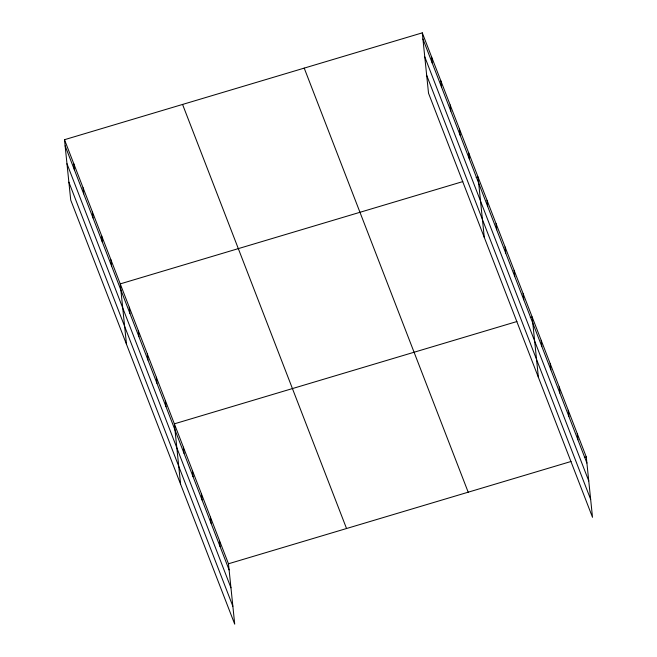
<?xml version="1.0" encoding="UTF-8"?>
<svg xmlns="http://www.w3.org/2000/svg" width="657" height="657" viewBox="0 0 657 657"><rect width="100%" height="100%" fill="white"/><g stroke="black" fill="none" stroke-linecap="round" stroke-linejoin="round"><path stroke-width="0.99" d="M64.493 139.703L228.472 563.78L234.713 624.15L70.726 200.073L64.493 139.703L422.287 32.85L586.274 456.927L592.507 517.297L428.528 93.22L422.287 32.85M462.807 181.587L120.239 283.89L126.481 344.26M476.136 177.604L478.041 177.037L484.283 237.407M516.919 321.528L174.36 423.839L180.593 484.201M530.256 317.553L532.162 316.978L538.395 377.348M228.472 563.78L571.04 461.477M584.369 457.494L586.274 456.927M422.927 38.977L586.906 463.054M424.775 56.872L588.754 480.949M426.68 75.317L590.659 499.394M304.216 68.114L468.195 492.192M182.564 104.438L346.543 528.515M65.125 145.829L229.104 569.906M66.973 163.733L230.952 587.801M68.878 182.17L232.857 606.247M577.257 433.604L577.889 439.722M568.231 410.28L568.863 416.398M559.214 386.957L559.846 393.075M550.196 363.633L550.829 369.751M541.179 340.301L541.811 346.428M523.136 293.654L523.769 299.781M514.119 270.331L514.751 276.457M505.102 247.007L505.734 253.134M496.084 223.684L496.717 229.81M487.067 200.36L487.699 206.487M468.753 153.007L469.385 159.125M459.457 128.977L460.089 135.096M450.168 104.939L450.801 111.066M440.872 80.91L441.504 87.036M431.583 56.88L432.216 63.006M219.454 540.456L220.087 546.583M210.429 517.133L211.069 523.259M201.412 493.809L202.044 499.928M192.394 470.486L193.027 476.604M183.377 447.162L184.009 453.281M165.334 400.507L165.975 406.634M156.317 377.184L156.949 383.31M147.299 353.86L147.932 359.987M138.282 330.537L138.914 336.663M129.265 307.213L129.897 313.34M110.951 259.86L111.583 265.986M101.654 235.83L102.295 241.948M92.366 211.8L92.998 217.919M83.078 187.762L83.71 193.889M73.781 163.733L74.413 169.859"/></g></svg>
